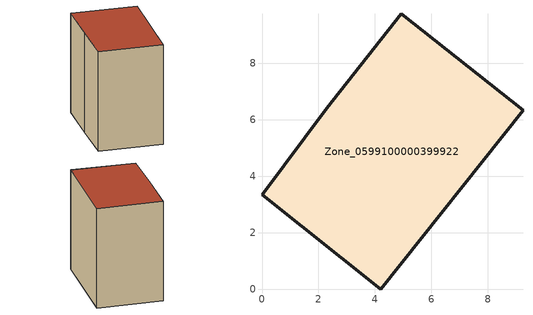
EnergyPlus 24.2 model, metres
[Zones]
Zone_0599100000399922
 floor ground (C_G): 9.25,6.33 4.21,0 0,3.35 2.29,6.41 4.94,9.75 z0.92
 wall outside (C_F): 4.21,0 9.25,6.33 4.94,9.75 2.29,6.41 0,3.35 4.21,0 z0.92:9.62
 roof outside (C_R): 4.94,9.75 2.29,6.41 0,3.35 4.21,0 9.25,6.33 z9.62
[BUILDING]
Pand.0599100000399922: North Axis=0; Terrain=City; Loads Convergence Tolerance Value=0.04; Temperature Convergence Tolerance Value=0.4; Solar Distribution=FullExterior; Maximum Number of Warmup Days=25; Minimum Number of Warmup Days=1
[Site:Location]
Rotterdam.The.Hague.AP_ZH_NLD Design_Conditions: Latitude=51.96; Longitude=4.45; Time Zone=1; Elevation=-4.5
[SITE:GROUNDTEMPERATURE:BUILDINGSURFACE]
18, 18, 18, 18, 18, 18, 18, 18, 18, 18, 18, 18
[MATERIAL] Thermal Absorptance=0.9; Solar Absorptance=0.7; Visible Absorptance=0.7
Name | Roughness | Thickness | Conductivity | Density | Specific Heat
G.TC.1992-2005 | MediumSmooth | 0.15 | 0.06 | 540 | 1210
F.TC.1992-2005 | Rough | 0.3 | 0.12 | 1920 | 840
R.TC.1992-2005 | MediumRough | 0.2 | 0.08 | 1500 | 1000
[CONSTRUCTION]
C_G: G.TC.1992-2005
C_F: F.TC.1992-2005
C_R: R.TC.1992-2005
[ZONE]
Zone_0599100000399922: Type=1; Multiplier=1; Ceiling Height=Autocalculate; Volume=Autocalculate; Floor Area=autocalculate; Part of Total Floor Area=Yes
[ZONEINFILTRATION:DESIGNFLOWRATE]
Infil_Zone_0599100000399922: Zone or ZoneList or Space or SpaceList=Zone_0599100000399922; Schedule=AlwaysOn; Design Flow Rate Calculation Method=Flow/Area; Flow Rate per Floor Area=0.0015; Constant Term Coefficient=1; Temperature Term Coefficient=0; Velocity Term Coefficient=0; Velocity Squared Term Coefficient=0
[HVACTEMPLATE:ZONE:IDEALLOADSAIRSYSTEM]
Zone_0599100000399922: Maximum Heating Supply Air Temperature=50; Minimum Cooling Supply Air Temperature=13; Maximum Heating Supply Air Humidity Ratio=0.0156; Minimum Cooling Supply Air Humidity Ratio=0.0077; Heating Limit=NoLimit; Cooling Limit=NoLimit; Dehumidification Control Type=ConstantSensibleHeatRatio; Cooling Sensible Heat Ratio=0.7; Dehumidification Setpoint=60; Humidification Control Type=None; Humidification Setpoint=30; Outdoor Air Method=None; Outdoor Air Flow Rate per Person=0.00944; Outdoor Air Flow Rate per Zone Floor Area=0; Outdoor Air Flow Rate per Zone=0; Demand Controlled Ventilation Type=None; Outdoor Air Economizer Type=NoEconomizer; Heat Recovery Type=None; Sensible Heat Recovery Effectiveness=0.7; Latent Heat Recovery Effectiveness=0.65
[ZONECONTROL:THERMOSTAT]
ThermostatControl_Zone_0599100000399922: Zone or ZoneList=Zone_0599100000399922; Control Type Schedule=DualSetpointControlType; Control 1=Thermostat_Zone_0599100000399922; Temperature Difference Between Cutout And Setpoint=0
[THERMOSTATSETPOINT:DUALSETPOINT]
Thermostat_Zone_0599100000399922: Heating Setpoint Temperature Schedule=HeatingSetpoint_Zone_0599100000399922; Cooling Setpoint Temperature Schedule=CoolingSetpoint_Zone_0599100000399922
[SCHEDULE:COMPACT]
HeatingSetpoint_Zone_0599100000399922: Through: 12/31, For: AllDays, Until: 24:00, 21
CoolingSetpoint_Zone_0599100000399922: Through: 12/31, For: AllDays, Until: 24:00, 24
DualSetpointControlType: Through: 12/31, For: AllDays, Until: 24:00, 4
AlwaysOn: Through: 12/31, For: AllDays, Until: 24:00, 1
